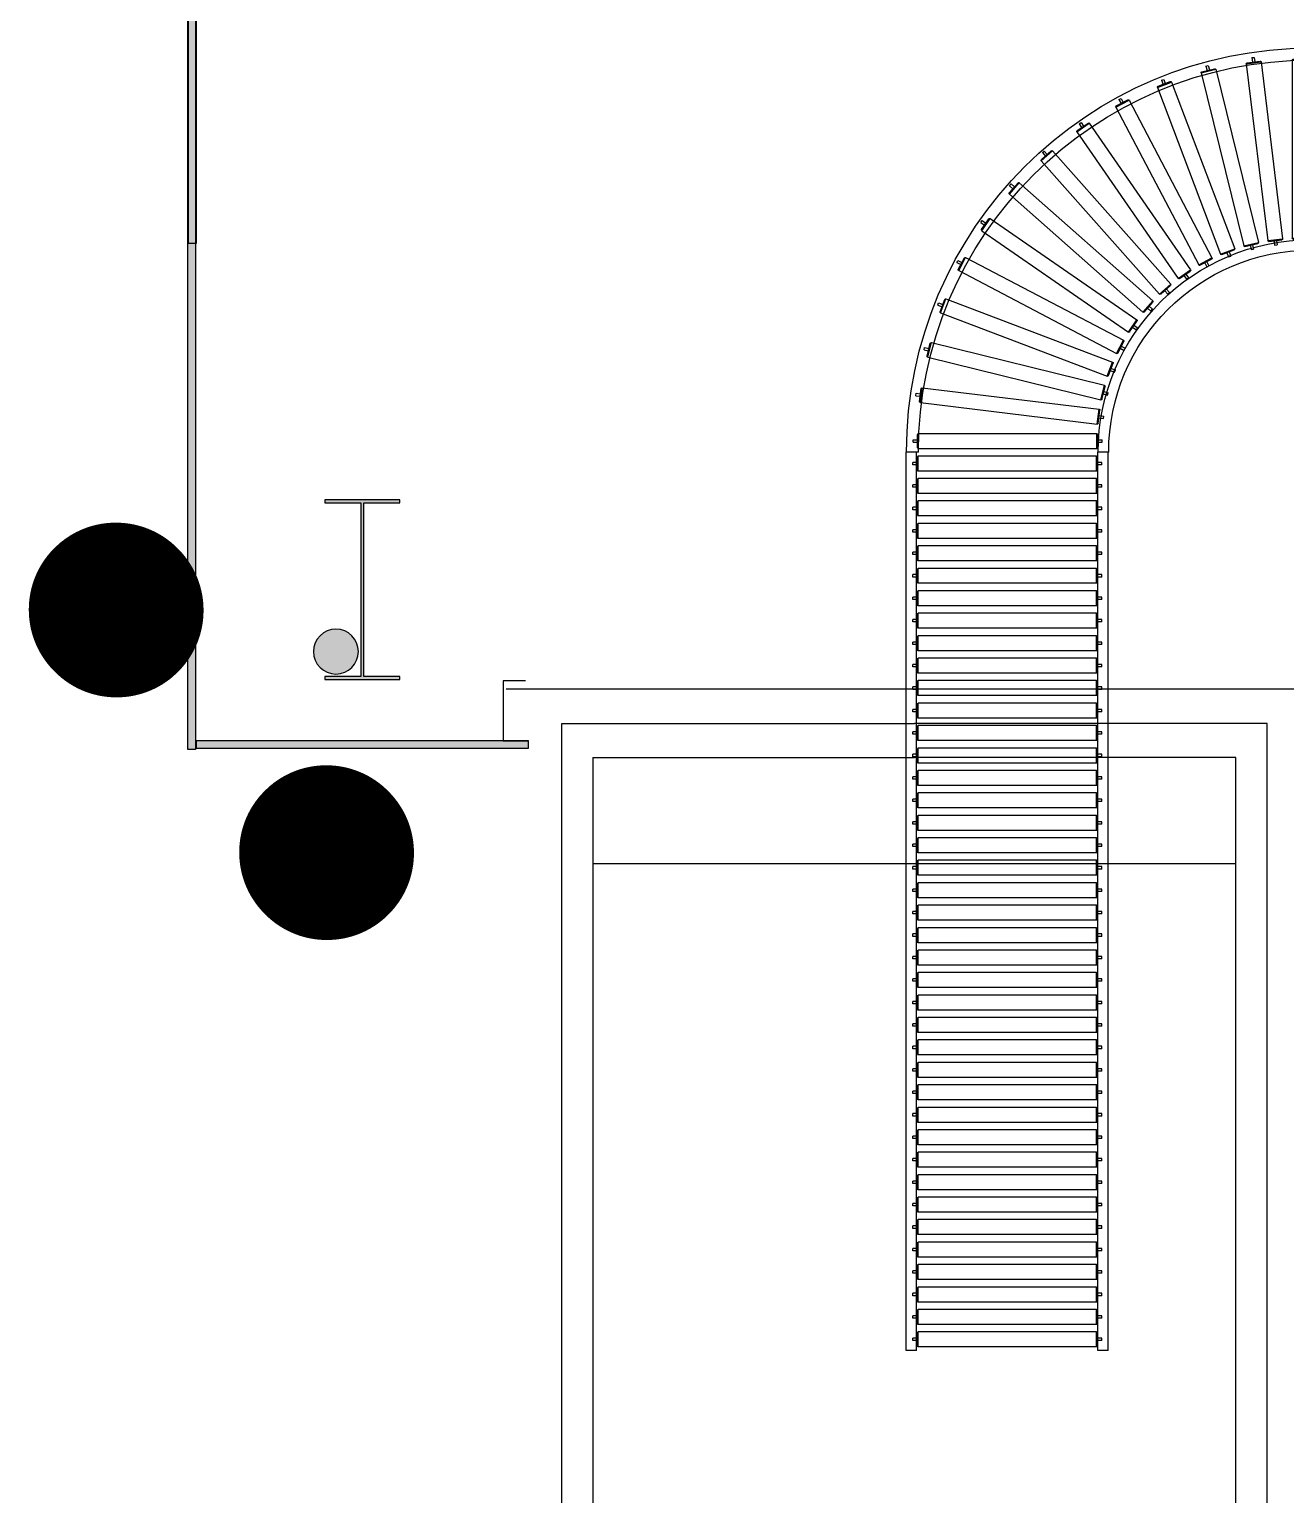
# Model space of a CAD drawing. Header units: inches. Extents: x -116118 to 73671, y 138219 to 302509.
# Drawn here: x -64805 to -59352, y 218959 to 225320 of the extents above; entities that cross this region are included whole.
import ezdxf

# ---------------------------------------------------------------- set-up
doc = ezdxf.new("R2010")
doc.units = ezdxf.units.IN
doc.header["$MEASUREMENT"] = 0
doc.layers.get('0').update_dxf_attribs({"color": 250})
for name, color, linetype in [('001 SEC IP Cameras Outside', 20, 'Continuous'), ('1-Structure', 7, 'Continuous'), ('1-Structure-Poteaux', 7, 'Continuous'), ('2-Porte-Quai', 7, 'Continuous')]:
    doc.layers.add(name, color=color, linetype=linetype)

# ---------------------------------------------------------------- blocks, each defined once
blk = doc.blocks.new('A$C051345EB')
at = {"layer": '1-Structure-Poteaux'}
blk.add_hatch(color=256, dxfattribs=at).paths.add_polyline_path([(0, 0), (0, 10), (120, 10), (120, 590), (0, 590), (0, 600), (250, 600), (250, 590), (130, 590), (130, 10), (250, 10), (250, 0)])
blk.add_lwpolyline([(0, 0), (0, 10), (120, 10), (120, 590), (0, 590), (0, 600), (250, 600), (250, 590), (130, 590), (130, 10), (250, 10), (250, 0), (0, 0)], dxfattribs=at)
blk = doc.blocks.new('A$C5E2A7F44')
at = {"layer": '1-Structure'}
blk.add_hatch(color=256, dxfattribs=at).paths.add_polyline_path([(0, 25), (1110, 25), (1110, 0), (0, 0)])
blk.add_lwpolyline([(0, 25), (1110, 25), (1110, 0), (0, 0)], close=True, dxfattribs=at)
blk = doc.blocks.new('A$C32844CA2')
at = {"layer": '1-Structure'}
blk.add_line((85, 174), (2685, 174), dxfattribs=at)
at = {"layer": '2-Porte-Quai'}
blk.add_line((10, 174), (2760, 174), dxfattribs=at)
for points in [[(75, 200), (0, 200), (0, 0), (85, 0.1)], [(2695, 200), (2770, 200), (2770, 0), (2685, 0)]]:
    blk.add_lwpolyline(points, dxfattribs=at)
blk = doc.blocks.new('A$C292A2223')
at = {"layer": '1-Structure'}
blk.add_hatch(color=256, dxfattribs=at).paths.add_polyline_path([(0, 24460.1), (25, 24460.1), (25, 0), (0, 0)])
blk.add_lwpolyline([(0, 24460.1), (25, 24460.1), (25, 0), (0, 0)], close=True, dxfattribs=at)
blk = doc.blocks.new('A$C4ECB2308')
at = {"layer": '1-Structure-Poteaux'}
h = blk.add_hatch(color=5, dxfattribs=at)
edge = h.paths.add_edge_path()
edge.add_arc((75, 75), 75, 0, 360)
at = {"layer": '1-Structure-Poteaux', "color": 5}
blk.add_circle((75, 75), 75, dxfattribs=at)
blk = doc.blocks.new('CONTAINER-LKW')
for p, q in [((8, 1.1777), (0, 1.1777)), ((0, 1.1777), (0, 0)), ((7.8866, 1.0735), (0.1134, 1.0735)), ((0.1134, 1.0735), (0.1134, 0)), ((0.468, 1.0735), (0.468, -1.0735)), ((0, -1.1777), (0, 0)), ((0.1134, -1.0735), (0.1134, 0)), ((0.1134, -1.0735), (7.8866, -1.0735)), ((8, -1.1777), (0, -1.1777))]:
    blk.add_line(p, q)
blk = doc.blocks.new('Feeder')
at = {"xscale": -1000, "yscale": 1000, "zscale": 1000, "rotation": 90}
blk.add_blockref('CONTAINER-LKW', (1177.7, 0), dxfattribs=at)
blk = doc.blocks.new('COURBE600')
at = {"color": 254}
for p, q in [((3136.4, 328.1), (3136.4, 293.1)), ((3136.4, 288.1), (3136.4, 328.1)), ((3177.9, 306.1), (3169.9, 306.1)), ((3169.9, 306.1), (3169.9, 291.1)), ((3177.9, 306.1), (3177.9, 291.1)), ((3325.4, 297.1), (3323.6, 282.2)), ((3333.4, 296.2), (3325.4, 297.1)), ((3333.4, 296.2), (3331.6, 281.3)), ((3148.9, 288.1), (3148.9, -306.9)), ((3198.9, 288.1), (3148.9, 288.1)), ((3195.9, 291.1), (3151.9, 291.1)), ((3198.9, 288.1), (3198.9, -306.9)), ((3302.4, 281.8), (3230.7, -308.9)), ((3352.1, 275.8), (3280.3, -314.9)), ((3352.1, 275.8), (3302.4, 281.8)), ((3349.4, 279.1), (3305.8, 284.4)), ((3454.1, 257.1), (3311.7, -320.7)), ((3502.7, 245.1), (3360.3, -332.6)), ((3502.7, 245.1), (3454.1, 257.1)), ((3500.5, 248.7), (3457.7, 259.3)), ((3478.8, 269.5), (3475.2, 254.9)), ((3486.6, 267.6), (3478.8, 269.5)), ((3486.6, 267.6), (3483, 253)), ((3601.7, 214.2), (3390.7, -342.1)), ((3648.5, 196.5), (3437.5, -359.8)), ((3648.5, 196.5), (3601.7, 214.2)), ((3646.7, 200.4), (3605.6, 216)), ((3627.7, 223.6), (3622.4, 209.6)), ((3635.2, 220.8), (3627.7, 223.6)), ((3635.2, 220.8), (3629.9, 206.7)), ((3743.1, 153.9), (3466.6, -372.9)), ((3787.4, 130.7), (3743.1, 153.9)), ((3786.1, 134.7), (3747.1, 155.2)), ((3770, 160.1), (3763.1, 146.8)), ((3777.1, 156.4), (3770, 160.1)), ((3777.1, 156.4), (3770.2, 143.1)), ((3787.4, 130.7), (3510.8, -396.2)), ((3876.1, 77), (3538.1, -412.7)), ((3917.3, 48.6), (3876.1, 77)), ((3916.5, 52.8), (3880.3, 77.8)), ((3903.7, 79.9), (3895.1, 67.5)), ((3910.2, 75.3), (3901.7, 63)), ((3910.2, 75.3), (3903.7, 79.9)), ((3917.3, 48.6), (3579.3, -441.1)), ((3999, -15.4), (3604.4, -460.8)), ((4036.4, -48.5), (3641.8, -493.9)), ((4036.4, -48.5), (3999, -15.4)), ((4036.1, -44.3), (4003.2, -15.1)), ((4026.6, -15.8), (4016.7, -27.1)), ((4032.6, -21.1), (4022.7, -32.4)), ((4032.6, -21.1), (4026.6, -15.8)), ((4109.8, -121.9), (3664.4, -516.5)), ((4142.9, -159.3), (4109.8, -121.9)), ((4143.2, -155.1), (4114, -122.2)), ((4137.2, -125.7), (4125.9, -135.6)), ((4142.5, -131.7), (4131.2, -141.6)), ((4142.5, -131.7), (4137.2, -125.7)), ((4142.9, -159.3), (3697.5, -553.9)), ((4206.9, -241), (3717.2, -579)), ((4235.3, -282.2), (4206.9, -241)), ((4236.1, -278), (4211.1, -241.8)), ((4235.3, -282.2), (3745.6, -620.2)), ((4233.6, -248.1), (4221.3, -256.6)), ((4238.2, -254.7), (4225.8, -263.2)), ((4238.2, -254.7), (4233.6, -248.1)), ((3136.4, -346.9), (3136.4, -311.9)), ((3136.4, -311.9), (3136.4, -346.9)), ((3198.9, -306.9), (3148.9, -306.9)), ((3195.9, -309.9), (3151.9, -309.9)), ((3169.9, -309.9), (3169.9, -324.9)), ((3177.9, -324.9), (3169.9, -324.9)), ((3177.9, -309.9), (3177.9, -324.9)), ((3280.3, -314.9), (3230.7, -308.9)), ((3277, -317.5), (3233.3, -312.2)), ((3251.2, -314.4), (3249.4, -329.3)), ((3257.3, -330.2), (3249.4, -329.3)), ((3259.1, -315.3), (3257.3, -330.2)), ((3360.3, -332.6), (3311.7, -320.7)), ((3356.6, -334.8), (3313.9, -324.3)), ((3331.4, -328.6), (3327.8, -343.2)), ((3339.2, -330.5), (3335.6, -345.1)), ((3437.5, -359.8), (3390.7, -342.1)), ((3335.6, -345.1), (3327.8, -343.2)), ((3433.6, -361.6), (3392.5, -346)), ((3409.3, -352.4), (3404, -366.4)), ((3411.5, -369.2), (3404, -366.4)), ((3416.8, -355.2), (3411.5, -369.2)), ((3510.8, -396.2), (3466.6, -372.9)), ((3506.8, -397.4), (3467.8, -377)), ((3483.8, -385.3), (3476.8, -398.6)), ((3490.9, -389.1), (3483.9, -402.3)), ((4289, -371), (3762.1, -647.5)), ((4312.2, -415.2), (4289, -371)), ((4313.5, -411.2), (4293, -372.2)), ((4314.7, -381.2), (4301.4, -388.2)), ((4318.4, -388.3), (4305.1, -395.2)), ((4318.4, -388.3), (4314.7, -381.2)), ((3483.9, -402.3), (3476.8, -398.6)), ((3579.3, -441.1), (3538.1, -412.7)), ((3575.1, -441.8), (3538.9, -416.8)), ((3553.7, -427.1), (3545.2, -439.4)), ((3551.8, -444), (3545.2, -439.4)), ((3560.3, -431.6), (3551.8, -444)), ((4312.2, -415.2), (3785.4, -691.7)), ((3641.8, -493.9), (3604.4, -460.8)), ((3637.6, -494.2), (3604.7, -465)), ((3618.1, -476.9), (3608.2, -488.2)), ((3614.2, -493.5), (3608.2, -488.2)), ((3624.1, -482.2), (3614.2, -493.5)), ((3693.3, -553.6), (3664.1, -520.7)), ((3697.5, -553.9), (3664.4, -516.5)), ((3676.1, -534.2), (3664.8, -544.1)), ((4354.8, -509.8), (3798.5, -720.8)), ((4372.5, -556.6), (4354.8, -509.8)), ((4374.3, -552.7), (4358.7, -511.6)), ((4379.1, -523.1), (4365.1, -528.4)), ((4381.9, -530.6), (4367.9, -535.9)), ((4381.9, -530.6), (4379.1, -523.1)), ((3670.2, -550.1), (3664.8, -544.1)), ((3681.4, -540.2), (3670.2, -550.1)), ((3741.5, -619.4), (3716.5, -583.2)), ((3745.6, -620.2), (3717.2, -579)), ((4372.5, -556.6), (3816.2, -767.6)), ((3726.7, -598), (3714.3, -606.5)), ((3718.9, -613.1), (3714.3, -606.5)), ((3731.2, -604.6), (3718.9, -613.1)), ((3769.2, -667.5), (3756, -674.4)), ((3759.7, -681.5), (3756, -674.4)), ((3773, -674.5), (3759.7, -681.5)), ((3781.3, -690.5), (3760.9, -651.5)), ((3785.4, -691.7), (3762.1, -647.5)), ((4403.4, -655.6), (3825.7, -798)), ((4415.4, -704.2), (4403.4, -655.6)), ((4417.6, -700.6), (4407, -657.8)), ((4425.9, -671.7), (4411.3, -675.3)), ((4427.8, -679.5), (4413.2, -683.1)), ((4427.8, -679.5), (4425.9, -671.7)), ((3812.3, -765.8), (3796.7, -724.7)), ((3816.2, -767.6), (3798.5, -720.8)), ((4415.4, -704.2), (3837.7, -846.6)), ((3803.1, -741.5), (3789.1, -746.8)), ((3791.9, -754.3), (3789.1, -746.8)), ((3805.9, -749), (3791.9, -754.3)), ((3827.8, -819.1), (3813.2, -822.7)), ((3815.1, -830.5), (3813.2, -822.7)), ((3829.7, -826.9), (3815.1, -830.5)), ((3834, -844.4), (3823.5, -801.7)), ((3837.7, -846.6), (3825.7, -798)), ((4434.1, -806.2), (3843.4, -878)), ((4440.1, -855.9), (4434.1, -806.2)), ((4442.7, -852.5), (4437.4, -808.9)), ((4454.5, -824.9), (4439.6, -826.7)), ((4455.4, -832.9), (4454.5, -824.9)), ((3849.4, -927.6), (3843.4, -878)), ((4440.1, -855.9), (3849.4, -927.6)), ((4455.4, -832.9), (4440.5, -834.7)), ((3843, -899.2), (3828.1, -901)), ((3829, -908.9), (3828.1, -901)), ((3843.9, -907.1), (3829, -908.9)), ((3846.1, -925), (3840.8, -881.3)), ((3848.4, -1006.4), (3848.4, -962.4)), ((3851.4, -1009.4), (3851.4, -959.4)), ((4446.4, -959.4), (3851.4, -959.4)), ((4446.4, -1009.4), (4446.4, -959.4)), ((4449.4, -1006.4), (4449.4, -962.4)), ((3811.4, -1021.9), (3846.4, -1021.9)), ((3848.4, -980.4), (3833.4, -980.4)), ((3833.4, -988.4), (3833.4, -980.4)), ((3848.4, -988.4), (3833.4, -988.4)), ((4446.4, -1009.4), (3851.4, -1009.4)), ((4446.4, -1021.9), (4486.4, -1021.9)), ((4464.4, -980.4), (4449.4, -980.4)), ((4464.4, -988.4), (4449.4, -988.4)), ((4464.4, -988.4), (4464.4, -980.4))]:
    blk.add_line(p, q, dxfattribs=at)
for centre, radius, start, end in [((3136.4, -1021.9), 1350, 0, 90), ((3136.4, -1021.9), 1310.1, 0, 90), ((3151.9, 288.1), 3, 90, 180), ((3195.9, 288.1), 3, 0, 90), ((3305.4, 281.4), 3, 83.0769, 173.0769), ((3349.1, 276.1), 3, 353.0769, 83.0769), ((3457, 256.3), 3, 76.1538, 166.1538), ((3499.7, 245.8), 3, 346.1538, 76.1538), ((3604.5, 213.2), 3, 69.2308, 159.2308), ((3645.7, 197.6), 3, 339.2308, 69.2308), ((3745.7, 152.5), 3, 62.3077, 152.3077), ((3784.7, 132.1), 3, 332.3077, 62.3077), ((3878.6, 75.3), 3, 55.3846, 145.3846), ((3914.8, 50.3), 3, 325.3846, 55.3846), ((4001.2, -17.4), 3, 48.4615, 138.4615), ((4034.1, -46.6), 3, 318.4615, 48.4615), ((4111.7, -124.2), 3, 41.5385, 131.5385), ((4140.9, -157.1), 3, 311.5385, 41.5385), ((4208.6, -243.5), 3, 34.6154, 124.6154), ((4233.6, -279.7), 3, 304.6154, 34.6154), ((3136.4, -1021.9), 710, 0, 90), ((3151.9, -306.9), 3, 180, 270), ((3195.9, -306.9), 3, 270, 0), ((3233.7, -309.2), 3, 173.0769, 263.0769), ((3277.4, -314.5), 3, 263.0769, 353.0769), ((3314.6, -321.4), 3, 166.1538, 256.1538), ((3357.4, -331.9), 3, 256.1538, 346.1538), ((3393.5, -343.2), 3, 159.2308, 249.2308), ((3136.4, -1021.9), 675, 0, 90), ((3434.7, -358.8), 3, 249.2308, 339.2308), ((3469.2, -374.3), 3, 152.3077, 242.3077), ((4290.4, -373.6), 3, 27.6923, 117.6923), ((3508.2, -394.8), 3, 242.3077, 332.3077), ((3540.6, -414.4), 3, 145.3846, 235.3846), ((4310.8, -412.6), 3, 297.6923, 27.6923), ((3576.8, -439.4), 3, 235.3846, 325.3846), ((3606.7, -462.7), 3, 138.4615, 228.4615), ((3639.6, -491.9), 3, 228.4615, 318.4615), ((3666.4, -518.7), 3, 131.5385, 221.5385), ((4355.9, -512.6), 3, 20.7692, 110.7692), ((3695.6, -551.7), 3, 221.5385, 311.5385), ((3718.9, -581.5), 3, 124.6154, 214.6154), ((4371.5, -553.8), 3, 290.7692, 20.7692), ((3743.9, -617.7), 3, 214.6154, 304.6154), ((3763.5, -650.1), 3, 117.6923, 207.6923), ((4404.1, -658.6), 3, 13.8462, 103.8462), ((3784, -689.1), 3, 207.6923, 297.6923), ((3799.5, -723.6), 3, 110.7692, 200.7692), ((4414.6, -701.3), 3, 283.8462, 13.8462), ((3815.1, -764.8), 3, 200.7692, 290.7692), ((3826.4, -801), 3, 103.8462, 193.8462), ((4434.4, -809.2), 3, 6.9231, 96.9231), ((3836.9, -843.7), 3, 193.8462, 283.8462), ((3843.8, -880.9), 3, 96.9231, 186.9231), ((4439.7, -852.9), 3, 276.9231, 6.9231), ((3849.1, -924.6), 3, 186.9231, 276.9231), ((3851.4, -962.4), 3, 90, 180), ((4446.4, -962.4), 3, 0, 90), ((3851.4, -1006.4), 3, 180, 270), ((4446.4, -1006.4), 3, 270, 0)]:
    blk.add_arc(centre, radius, start, end, dxfattribs=at)
blk = doc.blocks.new('ROLLER600')
at = {"color": 254}
for p, q in [((8, 231.8), (3008, 231.8)), ((8, 231.8), (8, 196.8)), ((8, 196.8), (3008, 196.8)), ((41.5, 209.8), (49.5, 209.8)), ((41.5, 209.8), (41.5, 194.8)), ((49.5, 209.8), (49.5, 194.8)), ((116.5, 209.8), (116.5, 194.8)), ((116.5, 209.8), (124.5, 209.8)), ((124.5, 209.8), (124.5, 194.8)), ((191.5, 209.8), (191.5, 194.8)), ((191.5, 209.8), (199.5, 209.8)), ((199.5, 209.8), (199.5, 194.8)), ((266.5, 209.8), (266.5, 194.8)), ((266.5, 209.8), (274.5, 209.8)), ((274.5, 209.8), (274.5, 194.8)), ((341.5, 209.8), (341.5, 194.8)), ((341.5, 209.8), (349.5, 209.8)), ((349.5, 209.8), (349.5, 194.8)), ((416.5, 209.8), (416.5, 194.8)), ((416.5, 209.8), (424.5, 209.8)), ((424.5, 209.8), (424.5, 194.8)), ((491.5, 209.8), (491.5, 194.8)), ((491.5, 209.8), (499.5, 209.8)), ((499.5, 209.8), (499.5, 194.8)), ((566.5, 209.8), (566.5, 194.8)), ((566.5, 209.8), (574.5, 209.8)), ((574.5, 209.8), (574.5, 194.8)), ((641.5, 209.8), (641.5, 194.8)), ((641.5, 209.8), (649.5, 209.8)), ((649.5, 209.8), (649.5, 194.8)), ((716.5, 209.8), (716.5, 194.8)), ((716.5, 209.8), (724.5, 209.8)), ((724.5, 209.8), (724.5, 194.8)), ((791.5, 209.8), (791.5, 194.8)), ((791.5, 209.8), (799.5, 209.8)), ((799.5, 209.8), (799.5, 194.8)), ((866.5, 209.8), (866.5, 194.8)), ((866.5, 209.8), (874.5, 209.8)), ((874.5, 209.8), (874.5, 194.8)), ((941.5, 209.8), (941.5, 194.8)), ((941.5, 209.8), (949.5, 209.8)), ((949.5, 209.8), (949.5, 194.8)), ((1016.5, 209.8), (1016.5, 194.8)), ((1016.5, 209.8), (1024.5, 209.8)), ((1024.5, 209.8), (1024.5, 194.8)), ((1091.5, 209.8), (1091.5, 194.8)), ((1091.5, 209.8), (1099.5, 209.8)), ((1099.5, 209.8), (1099.5, 194.8)), ((1166.5, 209.8), (1166.5, 194.8)), ((1166.5, 209.8), (1174.5, 209.8)), ((1174.5, 209.8), (1174.5, 194.8)), ((1241.5, 209.8), (1241.5, 194.8)), ((1241.5, 209.8), (1249.5, 209.8)), ((1249.5, 209.8), (1249.5, 194.8)), ((1316.5, 209.8), (1316.5, 194.8)), ((1316.5, 209.8), (1324.5, 209.8)), ((1324.5, 209.8), (1324.5, 194.8)), ((1391.5, 209.8), (1391.5, 194.8)), ((1391.5, 209.8), (1399.5, 209.8)), ((1399.5, 209.8), (1399.5, 194.8)), ((1466.5, 209.8), (1466.5, 194.8)), ((1466.5, 209.8), (1474.5, 209.8)), ((1474.5, 209.8), (1474.5, 194.8)), ((1541.5, 209.8), (1541.5, 194.8)), ((1541.5, 209.8), (1549.5, 209.8)), ((1549.5, 209.8), (1549.5, 194.8)), ((1616.5, 209.8), (1616.5, 194.8)), ((1616.5, 209.8), (1624.5, 209.8)), ((1624.5, 209.8), (1624.5, 194.8)), ((1691.5, 209.8), (1691.5, 194.8)), ((1691.5, 209.8), (1699.5, 209.8)), ((1699.5, 209.8), (1699.5, 194.8)), ((1766.5, 209.8), (1766.5, 194.8)), ((1766.5, 209.8), (1774.5, 209.8)), ((1774.5, 209.8), (1774.5, 194.8)), ((1841.5, 209.8), (1841.5, 194.8)), ((1841.5, 209.8), (1849.5, 209.8)), ((1849.5, 209.8), (1849.5, 194.8)), ((1916.5, 209.8), (1916.5, 194.8)), ((1916.5, 209.8), (1924.5, 209.8)), ((1924.5, 209.8), (1924.5, 194.8)), ((1991.5, 209.8), (1991.5, 194.8)), ((1991.5, 209.8), (1999.5, 209.8)), ((1999.5, 209.8), (1999.5, 194.8)), ((2066.5, 209.8), (2066.5, 194.8)), ((2066.5, 209.8), (2074.5, 209.8)), ((2074.5, 209.8), (2074.5, 194.8)), ((2141.5, 209.8), (2141.5, 194.8)), ((2141.5, 209.8), (2149.5, 209.8)), ((2149.5, 209.8), (2149.5, 194.8)), ((2216.5, 209.8), (2216.5, 194.8)), ((2216.5, 209.8), (2224.5, 209.8)), ((2224.5, 209.8), (2224.5, 194.8)), ((2291.5, 209.8), (2291.5, 194.8)), ((2291.5, 209.8), (2299.5, 209.8)), ((2299.5, 209.8), (2299.5, 194.8)), ((2366.5, 209.8), (2366.5, 194.8)), ((2366.5, 209.8), (2374.5, 209.8)), ((2374.5, 209.8), (2374.5, 194.8)), ((2441.5, 209.8), (2441.5, 194.8)), ((2441.5, 209.8), (2449.5, 209.8)), ((2449.5, 209.8), (2449.5, 194.8)), ((2516.5, 209.8), (2516.5, 194.8)), ((2516.5, 209.8), (2524.5, 209.8)), ((2524.5, 209.8), (2524.5, 194.8)), ((2591.5, 209.8), (2591.5, 194.8)), ((2591.5, 209.8), (2599.5, 209.8)), ((2599.5, 209.8), (2599.5, 194.8)), ((2666.5, 209.8), (2666.5, 194.8)), ((2666.5, 209.8), (2674.5, 209.8)), ((2674.5, 209.8), (2674.5, 194.8)), ((2741.5, 209.8), (2741.5, 194.8)), ((2741.5, 209.8), (2749.5, 209.8)), ((2749.5, 209.8), (2749.5, 194.8)), ((2816.5, 209.8), (2816.5, 194.8)), ((2816.5, 209.8), (2824.5, 209.8)), ((2824.5, 209.8), (2824.5, 194.8)), ((2891.5, 209.8), (2891.5, 194.8)), ((2891.5, 209.8), (2899.5, 209.8)), ((2899.5, 209.8), (2899.5, 194.8)), ((2966.5, 209.8), (2966.5, 194.8)), ((2966.5, 209.8), (2974.5, 209.8)), ((2974.5, 209.8), (2974.5, 194.8)), ((3008, 231.8), (3008, 196.8)), ((20.5, 191.8), (20.5, -403.2)), ((20.5, 191.8), (70.5, 191.8)), ((23.5, 194.8), (67.5, 194.8)), ((70.5, 191.8), (70.5, -403.2)), ((95.5, 191.8), (145.5, 191.8)), ((95.5, 191.8), (95.5, -403.2)), ((98.5, 194.8), (142.5, 194.8)), ((145.5, 191.8), (145.5, -403.2)), ((170.5, 191.8), (220.5, 191.8)), ((170.5, 191.8), (170.5, -403.2)), ((173.5, 194.8), (217.5, 194.8)), ((220.5, 191.8), (220.5, -403.2)), ((245.5, 191.8), (295.5, 191.8)), ((245.5, 191.8), (245.5, -403.2)), ((248.5, 194.8), (292.5, 194.8)), ((295.5, 191.8), (295.5, -403.2)), ((320.5, 191.8), (370.5, 191.8)), ((320.5, 191.8), (320.5, -403.2)), ((323.5, 194.8), (367.5, 194.8)), ((370.5, 191.8), (370.5, -403.2)), ((395.5, 191.8), (445.5, 191.8)), ((395.5, 191.8), (395.5, -403.2)), ((398.5, 194.8), (442.5, 194.8)), ((445.5, 191.8), (445.5, -403.2)), ((470.5, 191.8), (520.5, 191.8)), ((470.5, 191.8), (470.5, -403.2)), ((473.5, 194.8), (517.5, 194.8)), ((520.5, 191.8), (520.5, -403.2)), ((545.5, 191.8), (595.5, 191.8)), ((545.5, 191.8), (545.5, -403.2)), ((548.5, 194.8), (592.5, 194.8)), ((595.5, 191.8), (595.5, -403.2)), ((620.5, 191.8), (670.5, 191.8)), ((620.5, 191.8), (620.5, -403.2)), ((623.5, 194.8), (667.5, 194.8)), ((670.5, 191.8), (670.5, -403.2)), ((695.5, 191.8), (745.5, 191.8)), ((695.5, 191.8), (695.5, -403.2)), ((698.5, 194.8), (742.5, 194.8)), ((745.5, 191.8), (745.5, -403.2)), ((770.5, 191.8), (820.5, 191.8)), ((770.5, 191.8), (770.5, -403.2)), ((773.5, 194.8), (817.5, 194.8)), ((820.5, 191.8), (820.5, -403.2)), ((845.5, 191.8), (895.5, 191.8)), ((845.5, 191.8), (845.5, -403.2)), ((848.5, 194.8), (892.5, 194.8)), ((895.5, 191.8), (895.5, -403.2)), ((920.5, 191.8), (970.5, 191.8)), ((920.5, 191.8), (920.5, -403.2)), ((923.5, 194.8), (967.5, 194.8)), ((970.5, 191.8), (970.5, -403.2)), ((995.5, 191.8), (1045.5, 191.8)), ((995.5, 191.8), (995.5, -403.2)), ((998.5, 194.8), (1042.5, 194.8)), ((1045.5, 191.8), (1045.5, -403.2)), ((1070.5, 191.8), (1120.5, 191.8)), ((1070.5, 191.8), (1070.5, -403.2)), ((1073.5, 194.8), (1117.5, 194.8)), ((1120.5, 191.8), (1120.5, -403.2)), ((1145.5, 191.8), (1195.5, 191.8)), ((1145.5, 191.8), (1145.5, -403.2)), ((1148.5, 194.8), (1192.5, 194.8)), ((1195.5, 191.8), (1195.5, -403.2)), ((1220.5, 191.8), (1270.5, 191.8)), ((1220.5, 191.8), (1220.5, -403.2)), ((1223.5, 194.8), (1267.5, 194.8)), ((1270.5, 191.8), (1270.5, -403.2)), ((1295.5, 191.8), (1345.5, 191.8)), ((1295.5, 191.8), (1295.5, -403.2)), ((1298.5, 194.8), (1342.5, 194.8)), ((1345.5, 191.8), (1345.5, -403.2)), ((1370.5, 191.8), (1420.5, 191.8)), ((1370.5, 191.8), (1370.5, -403.2)), ((1373.5, 194.8), (1417.5, 194.8)), ((1420.5, 191.8), (1420.5, -403.2)), ((1445.5, 191.8), (1495.5, 191.8)), ((1445.5, 191.8), (1445.5, -403.2)), ((1448.5, 194.8), (1492.5, 194.8)), ((1495.5, 191.8), (1495.5, -403.2)), ((1520.5, 191.8), (1570.5, 191.8)), ((1520.5, 191.8), (1520.5, -403.2)), ((1523.5, 194.8), (1567.5, 194.8)), ((1570.5, 191.8), (1570.5, -403.2)), ((1595.5, 191.8), (1645.5, 191.8)), ((1595.5, 191.8), (1595.5, -403.2)), ((1598.5, 194.8), (1642.5, 194.8)), ((1645.5, 191.8), (1645.5, -403.2)), ((1670.5, 191.8), (1720.5, 191.8)), ((1670.5, 191.8), (1670.5, -403.2)), ((1673.5, 194.8), (1717.5, 194.8)), ((1720.5, 191.8), (1720.5, -403.2)), ((1745.5, 191.8), (1795.5, 191.8)), ((1745.5, 191.8), (1745.5, -403.2)), ((1748.5, 194.8), (1792.5, 194.8)), ((1795.5, 191.8), (1795.5, -403.2)), ((1820.5, 191.8), (1870.5, 191.8)), ((1820.5, 191.8), (1820.5, -403.2)), ((1823.5, 194.8), (1867.5, 194.8)), ((1870.5, 191.8), (1870.5, -403.2)), ((1895.5, 191.8), (1945.5, 191.8)), ((1895.5, 191.8), (1895.5, -403.2)), ((1898.5, 194.8), (1942.5, 194.8)), ((1945.5, 191.8), (1945.5, -403.2)), ((1970.5, 191.8), (2020.5, 191.8)), ((1970.5, 191.8), (1970.5, -403.2)), ((1973.5, 194.8), (2017.5, 194.8)), ((2020.5, 191.8), (2020.5, -403.2)), ((2045.5, 191.8), (2095.5, 191.8)), ((2045.5, 191.8), (2045.5, -403.2)), ((2048.5, 194.8), (2092.5, 194.8)), ((2095.5, 191.8), (2095.5, -403.2)), ((2120.5, 191.8), (2170.5, 191.8)), ((2120.5, 191.8), (2120.5, -403.2)), ((2123.5, 194.8), (2167.5, 194.8)), ((2170.5, 191.8), (2170.5, -403.2)), ((2195.5, 191.8), (2245.5, 191.8)), ((2195.5, 191.8), (2195.5, -403.2)), ((2198.5, 194.8), (2242.5, 194.8)), ((2245.5, 191.8), (2245.5, -403.2)), ((2270.5, 191.8), (2320.5, 191.8)), ((2270.5, 191.8), (2270.5, -403.2)), ((2273.5, 194.8), (2317.5, 194.8)), ((2320.5, 191.8), (2320.5, -403.2)), ((2345.5, 191.8), (2395.5, 191.8)), ((2345.5, 191.8), (2345.5, -403.2)), ((2348.5, 194.8), (2392.5, 194.8)), ((2395.5, 191.8), (2395.5, -403.2)), ((2420.5, 191.8), (2470.5, 191.8)), ((2420.5, 191.8), (2420.5, -403.2)), ((2423.5, 194.8), (2467.5, 194.8)), ((2470.5, 191.8), (2470.5, -403.2)), ((2495.5, 191.8), (2545.5, 191.8)), ((2495.5, 191.8), (2495.5, -403.2)), ((2498.5, 194.8), (2542.5, 194.8)), ((2545.5, 191.8), (2545.5, -403.2)), ((2570.5, 191.8), (2620.5, 191.8)), ((2570.5, 191.8), (2570.5, -403.2)), ((2573.5, 194.8), (2617.5, 194.8)), ((2620.5, 191.8), (2620.5, -403.2)), ((2645.5, 191.8), (2695.5, 191.8)), ((2645.5, 191.8), (2645.5, -403.2)), ((2648.5, 194.8), (2692.5, 194.8)), ((2695.5, 191.8), (2695.5, -403.2)), ((2720.5, 191.8), (2770.5, 191.8)), ((2720.5, 191.8), (2720.5, -403.2)), ((2723.5, 194.8), (2767.5, 194.8)), ((2770.5, 191.8), (2770.5, -403.2)), ((2795.5, 191.8), (2845.5, 191.8)), ((2795.5, 191.8), (2795.5, -403.2)), ((2798.5, 194.8), (2842.5, 194.8)), ((2845.5, 191.8), (2845.5, -403.2)), ((2870.5, 191.8), (2920.5, 191.8)), ((2870.5, 191.8), (2870.5, -403.2)), ((2873.5, 194.8), (2917.5, 194.8)), ((2920.5, 191.8), (2920.5, -403.2)), ((2945.5, 191.8), (2995.5, 191.8)), ((2945.5, 191.8), (2945.5, -403.2)), ((2948.5, 194.8), (2992.5, 194.8)), ((2995.5, 191.8), (2995.5, -403.2)), ((8, -408.2), (3008, -408.2)), ((8, -408.2), (8, -443.2)), ((20.5, -403.2), (70.5, -403.2)), ((23.5, -406.2), (67.5, -406.2)), ((41.5, -406.2), (41.5, -421.2)), ((41.5, -421.2), (49.5, -421.2)), ((49.5, -406.2), (49.5, -421.2)), ((95.5, -403.2), (145.5, -403.2)), ((98.5, -406.2), (142.5, -406.2)), ((116.5, -406.2), (116.5, -421.2)), ((116.5, -421.2), (124.5, -421.2)), ((124.5, -406.2), (124.5, -421.2)), ((170.5, -403.2), (220.5, -403.2)), ((173.5, -406.2), (217.5, -406.2)), ((191.5, -406.2), (191.5, -421.2)), ((191.5, -421.2), (199.5, -421.2)), ((199.5, -406.2), (199.5, -421.2)), ((245.5, -403.2), (295.5, -403.2)), ((248.5, -406.2), (292.5, -406.2)), ((266.5, -406.2), (266.5, -421.2)), ((266.5, -421.2), (274.5, -421.2)), ((274.5, -406.2), (274.5, -421.2)), ((320.5, -403.2), (370.5, -403.2)), ((323.5, -406.2), (367.5, -406.2)), ((341.5, -406.2), (341.5, -421.2)), ((341.5, -421.2), (349.5, -421.2)), ((349.5, -406.2), (349.5, -421.2)), ((395.5, -403.2), (445.5, -403.2)), ((398.5, -406.2), (442.5, -406.2)), ((416.5, -406.2), (416.5, -421.2)), ((416.5, -421.2), (424.5, -421.2)), ((424.5, -406.2), (424.5, -421.2)), ((470.5, -403.2), (520.5, -403.2)), ((473.5, -406.2), (517.5, -406.2)), ((491.5, -406.2), (491.5, -421.2)), ((491.5, -421.2), (499.5, -421.2)), ((499.5, -406.2), (499.5, -421.2)), ((545.5, -403.2), (595.5, -403.2)), ((548.5, -406.2), (592.5, -406.2)), ((566.5, -406.2), (566.5, -421.2)), ((566.5, -421.2), (574.5, -421.2)), ((574.5, -406.2), (574.5, -421.2)), ((620.5, -403.2), (670.5, -403.2)), ((623.5, -406.2), (667.5, -406.2)), ((641.5, -406.2), (641.5, -421.2)), ((641.5, -421.2), (649.5, -421.2)), ((649.5, -406.2), (649.5, -421.2)), ((695.5, -403.2), (745.5, -403.2)), ((698.5, -406.2), (742.5, -406.2)), ((716.5, -406.2), (716.5, -421.2)), ((716.5, -421.2), (724.5, -421.2)), ((724.5, -406.2), (724.5, -421.2)), ((770.5, -403.2), (820.5, -403.2)), ((773.5, -406.2), (817.5, -406.2)), ((791.5, -406.2), (791.5, -421.2)), ((791.5, -421.2), (799.5, -421.2)), ((799.5, -406.2), (799.5, -421.2)), ((845.5, -403.2), (895.5, -403.2)), ((848.5, -406.2), (892.5, -406.2)), ((866.5, -406.2), (866.5, -421.2)), ((866.5, -421.2), (874.5, -421.2)), ((874.5, -406.2), (874.5, -421.2)), ((920.5, -403.2), (970.5, -403.2)), ((923.5, -406.2), (967.5, -406.2)), ((941.5, -406.2), (941.5, -421.2)), ((941.5, -421.2), (949.5, -421.2)), ((949.5, -406.2), (949.5, -421.2)), ((995.5, -403.2), (1045.5, -403.2)), ((998.5, -406.2), (1042.5, -406.2)), ((1016.5, -406.2), (1016.5, -421.2)), ((1016.5, -421.2), (1024.5, -421.2)), ((1024.5, -406.2), (1024.5, -421.2)), ((1070.5, -403.2), (1120.5, -403.2)), ((1073.5, -406.2), (1117.5, -406.2)), ((1091.5, -406.2), (1091.5, -421.2)), ((1091.5, -421.2), (1099.5, -421.2)), ((1099.5, -406.2), (1099.5, -421.2)), ((1145.5, -403.2), (1195.5, -403.2)), ((1148.5, -406.2), (1192.5, -406.2)), ((1166.5, -406.2), (1166.5, -421.2)), ((1166.5, -421.2), (1174.5, -421.2)), ((1174.5, -406.2), (1174.5, -421.2)), ((1220.5, -403.2), (1270.5, -403.2)), ((1223.5, -406.2), (1267.5, -406.2)), ((1241.5, -406.2), (1241.5, -421.2)), ((1241.5, -421.2), (1249.5, -421.2)), ((1249.5, -406.2), (1249.5, -421.2)), ((1295.5, -403.2), (1345.5, -403.2)), ((1298.5, -406.2), (1342.5, -406.2)), ((1316.5, -406.2), (1316.5, -421.2)), ((1316.5, -421.2), (1324.5, -421.2)), ((1324.5, -406.2), (1324.5, -421.2)), ((1370.5, -403.2), (1420.5, -403.2)), ((1373.5, -406.2), (1417.5, -406.2)), ((1391.5, -406.2), (1391.5, -421.2)), ((1391.5, -421.2), (1399.5, -421.2)), ((1399.5, -406.2), (1399.5, -421.2)), ((1445.5, -403.2), (1495.5, -403.2)), ((1448.5, -406.2), (1492.5, -406.2)), ((1466.5, -406.2), (1466.5, -421.2)), ((1466.5, -421.2), (1474.5, -421.2)), ((1474.5, -406.2), (1474.5, -421.2)), ((1520.5, -403.2), (1570.5, -403.2)), ((1523.5, -406.2), (1567.5, -406.2)), ((1541.5, -406.2), (1541.5, -421.2)), ((1541.5, -421.2), (1549.5, -421.2)), ((1549.5, -406.2), (1549.5, -421.2)), ((1595.5, -403.2), (1645.5, -403.2)), ((1598.5, -406.2), (1642.5, -406.2)), ((1616.5, -406.2), (1616.5, -421.2)), ((1616.5, -421.2), (1624.5, -421.2)), ((1624.5, -406.2), (1624.5, -421.2)), ((1670.5, -403.2), (1720.5, -403.2)), ((1673.5, -406.2), (1717.5, -406.2)), ((1691.5, -406.2), (1691.5, -421.2)), ((1691.5, -421.2), (1699.5, -421.2)), ((1699.5, -406.2), (1699.5, -421.2)), ((1745.5, -403.2), (1795.5, -403.2)), ((1748.5, -406.2), (1792.5, -406.2)), ((1766.5, -406.2), (1766.5, -421.2)), ((1766.5, -421.2), (1774.5, -421.2)), ((1774.5, -406.2), (1774.5, -421.2)), ((1820.5, -403.2), (1870.5, -403.2)), ((1823.5, -406.2), (1867.5, -406.2)), ((1841.5, -406.2), (1841.5, -421.2)), ((1841.5, -421.2), (1849.5, -421.2)), ((1849.5, -406.2), (1849.5, -421.2)), ((1895.5, -403.2), (1945.5, -403.2)), ((1898.5, -406.2), (1942.5, -406.2)), ((1916.5, -406.2), (1916.5, -421.2)), ((1916.5, -421.2), (1924.5, -421.2)), ((1924.5, -406.2), (1924.5, -421.2)), ((1970.5, -403.2), (2020.5, -403.2)), ((1973.5, -406.2), (2017.5, -406.2)), ((1991.5, -406.2), (1991.5, -421.2)), ((1991.5, -421.2), (1999.5, -421.2)), ((1999.5, -406.2), (1999.5, -421.2)), ((2045.5, -403.2), (2095.5, -403.2)), ((2048.5, -406.2), (2092.5, -406.2)), ((2066.5, -406.2), (2066.5, -421.2)), ((2066.5, -421.2), (2074.5, -421.2)), ((2074.5, -406.2), (2074.5, -421.2)), ((2120.5, -403.2), (2170.5, -403.2)), ((2123.5, -406.2), (2167.5, -406.2)), ((2141.5, -406.2), (2141.5, -421.2)), ((2141.5, -421.2), (2149.5, -421.2)), ((2149.5, -406.2), (2149.5, -421.2)), ((2195.5, -403.2), (2245.5, -403.2)), ((2198.5, -406.2), (2242.5, -406.2)), ((2216.5, -406.2), (2216.5, -421.2)), ((2216.5, -421.2), (2224.5, -421.2)), ((2224.5, -406.2), (2224.5, -421.2)), ((2270.5, -403.2), (2320.5, -403.2)), ((2273.5, -406.2), (2317.5, -406.2)), ((2291.5, -406.2), (2291.5, -421.2)), ((2291.5, -421.2), (2299.5, -421.2)), ((2299.5, -406.2), (2299.5, -421.2)), ((2345.5, -403.2), (2395.5, -403.2)), ((2348.5, -406.2), (2392.5, -406.2)), ((2366.5, -406.2), (2366.5, -421.2)), ((2366.5, -421.2), (2374.5, -421.2)), ((2374.5, -406.2), (2374.5, -421.2)), ((2420.5, -403.2), (2470.5, -403.2)), ((2423.5, -406.2), (2467.5, -406.2)), ((2441.5, -406.2), (2441.5, -421.2)), ((2441.5, -421.2), (2449.5, -421.2)), ((2449.5, -406.2), (2449.5, -421.2)), ((2495.5, -403.2), (2545.5, -403.2)), ((2498.5, -406.2), (2542.5, -406.2)), ((2516.5, -406.2), (2516.5, -421.2)), ((2516.5, -421.2), (2524.5, -421.2)), ((2524.5, -406.2), (2524.5, -421.2)), ((2570.5, -403.2), (2620.5, -403.2)), ((2573.5, -406.2), (2617.5, -406.2)), ((2591.5, -406.2), (2591.5, -421.2)), ((2591.5, -421.2), (2599.5, -421.2)), ((2599.5, -406.2), (2599.5, -421.2)), ((2645.5, -403.2), (2695.5, -403.2)), ((2648.5, -406.2), (2692.5, -406.2)), ((2666.5, -406.2), (2666.5, -421.2)), ((2666.5, -421.2), (2674.5, -421.2)), ((2674.5, -406.2), (2674.5, -421.2)), ((2720.5, -403.2), (2770.5, -403.2)), ((2723.5, -406.2), (2767.5, -406.2)), ((2741.5, -406.2), (2741.5, -421.2)), ((2741.5, -421.2), (2749.5, -421.2)), ((2749.5, -406.2), (2749.5, -421.2)), ((2795.5, -403.2), (2845.5, -403.2)), ((2798.5, -406.2), (2842.5, -406.2)), ((2816.5, -406.2), (2816.5, -421.2)), ((2816.5, -421.2), (2824.5, -421.2)), ((2824.5, -406.2), (2824.5, -421.2)), ((2870.5, -403.2), (2920.5, -403.2)), ((2873.5, -406.2), (2917.5, -406.2)), ((2891.5, -406.2), (2891.5, -421.2)), ((2891.5, -421.2), (2899.5, -421.2)), ((2899.5, -406.2), (2899.5, -421.2)), ((2945.5, -403.2), (2995.5, -403.2)), ((2948.5, -406.2), (2992.5, -406.2)), ((2966.5, -406.2), (2966.5, -421.2)), ((2966.5, -421.2), (2974.5, -421.2)), ((2974.5, -406.2), (2974.5, -421.2)), ((3008, -408.2), (3008, -443.2)), ((8, -443.2), (3008, -443.2))]:
    blk.add_line(p, q, dxfattribs=at)
for centre, start, end in [((23.5, 191.8), 90, 180), ((67.5, 191.8), 0, 90), ((98.5, 191.8), 90, 180), ((142.5, 191.8), 0, 90), ((173.5, 191.8), 90, 180), ((217.5, 191.8), 0, 90), ((248.5, 191.8), 90, 180), ((292.5, 191.8), 0, 90), ((323.5, 191.8), 90, 180), ((367.5, 191.8), 0, 90), ((398.5, 191.8), 90, 180), ((442.5, 191.8), 0, 90), ((473.5, 191.8), 90, 180), ((517.5, 191.8), 0, 90), ((548.5, 191.8), 90, 180), ((592.5, 191.8), 0, 90), ((623.5, 191.8), 90, 180), ((667.5, 191.8), 0, 90), ((698.5, 191.8), 90, 180), ((742.5, 191.8), 0, 90), ((773.5, 191.8), 90, 180), ((817.5, 191.8), 0, 90), ((848.5, 191.8), 90, 180), ((892.5, 191.8), 0, 90), ((923.5, 191.8), 90, 180), ((967.5, 191.8), 0, 90), ((998.5, 191.8), 90, 180), ((1042.5, 191.8), 0, 90), ((1073.5, 191.8), 90, 180), ((1117.5, 191.8), 0, 90), ((1148.5, 191.8), 90, 180), ((1192.5, 191.8), 0, 90), ((1223.5, 191.8), 90, 180), ((1267.5, 191.8), 0, 90), ((1298.5, 191.8), 90, 180), ((1342.5, 191.8), 0, 90), ((1373.5, 191.8), 90, 180), ((1417.5, 191.8), 0, 90), ((1448.5, 191.8), 90, 180), ((1492.5, 191.8), 0, 90), ((1523.5, 191.8), 90, 180), ((1567.5, 191.8), 0, 90), ((1598.5, 191.8), 90, 180), ((1642.5, 191.8), 0, 90), ((1673.5, 191.8), 90, 180), ((1717.5, 191.8), 0, 90), ((1748.5, 191.8), 90, 180), ((1792.5, 191.8), 0, 90), ((1823.5, 191.8), 90, 180), ((1867.5, 191.8), 0, 90), ((1898.5, 191.8), 90, 180), ((1942.5, 191.8), 0, 90), ((1973.5, 191.8), 90, 180), ((2017.5, 191.8), 0, 90), ((2048.5, 191.8), 90, 180), ((2092.5, 191.8), 0, 90), ((2123.5, 191.8), 90, 180), ((2167.5, 191.8), 0, 90), ((2198.5, 191.8), 90, 180), ((2242.5, 191.8), 0, 90), ((2273.5, 191.8), 90, 180), ((2317.5, 191.8), 0, 90), ((2348.5, 191.8), 90, 180), ((2392.5, 191.8), 0, 90), ((2423.5, 191.8), 90, 180), ((2467.5, 191.8), 0, 90), ((2498.5, 191.8), 90, 180), ((2542.5, 191.8), 0, 90), ((2573.5, 191.8), 90, 180), ((2617.5, 191.8), 0, 90), ((2648.5, 191.8), 90, 180), ((2692.5, 191.8), 0, 90), ((2723.5, 191.8), 90, 180), ((2767.5, 191.8), 0, 90), ((2798.5, 191.8), 90, 180), ((2842.5, 191.8), 0, 90), ((2873.5, 191.8), 90, 180), ((2917.5, 191.8), 0, 90), ((2948.5, 191.8), 90, 180), ((2992.5, 191.8), 0, 90), ((23.5, -403.2), 180, 270), ((67.5, -403.2), 270, 0), ((98.5, -403.2), 180, 270), ((142.5, -403.2), 270, 0), ((173.5, -403.2), 180, 270), ((217.5, -403.2), 270, 0), ((248.5, -403.2), 180, 270), ((292.5, -403.2), 270, 0), ((323.5, -403.2), 180, 270), ((367.5, -403.2), 270, 0), ((398.5, -403.2), 180, 270), ((442.5, -403.2), 270, 0), ((473.5, -403.2), 180, 270), ((517.5, -403.2), 270, 0), ((548.5, -403.2), 180, 270), ((592.5, -403.2), 270, 0), ((623.5, -403.2), 180, 270), ((667.5, -403.2), 270, 0), ((698.5, -403.2), 180, 270), ((742.5, -403.2), 270, 0), ((773.5, -403.2), 180, 270), ((817.5, -403.2), 270, 0), ((848.5, -403.2), 180, 270), ((892.5, -403.2), 270, 0), ((923.5, -403.2), 180, 270), ((967.5, -403.2), 270, 0), ((998.5, -403.2), 180, 270), ((1042.5, -403.2), 270, 0), ((1073.5, -403.2), 180, 270), ((1117.5, -403.2), 270, 0), ((1148.5, -403.2), 180, 270), ((1192.5, -403.2), 270, 0), ((1223.5, -403.2), 180, 270), ((1267.5, -403.2), 270, 0), ((1298.5, -403.2), 180, 270), ((1342.5, -403.2), 270, 0), ((1373.5, -403.2), 180, 270), ((1417.5, -403.2), 270, 0), ((1448.5, -403.2), 180, 270), ((1492.5, -403.2), 270, 0), ((1523.5, -403.2), 180, 270), ((1567.5, -403.2), 270, 0), ((1598.5, -403.2), 180, 270), ((1642.5, -403.2), 270, 0), ((1673.5, -403.2), 180, 270), ((1717.5, -403.2), 270, 0), ((1748.5, -403.2), 180, 270), ((1792.5, -403.2), 270, 0), ((1823.5, -403.2), 180, 270), ((1867.5, -403.2), 270, 0), ((1898.5, -403.2), 180, 270), ((1942.5, -403.2), 270, 0), ((1973.5, -403.2), 180, 270), ((2017.5, -403.2), 270, 0), ((2048.5, -403.2), 180, 270), ((2092.5, -403.2), 270, 0), ((2123.5, -403.2), 180, 270), ((2167.5, -403.2), 270, 0), ((2198.5, -403.2), 180, 270), ((2242.5, -403.2), 270, 0), ((2273.5, -403.2), 180, 270), ((2317.5, -403.2), 270, 0), ((2348.5, -403.2), 180, 270), ((2392.5, -403.2), 270, 0), ((2423.5, -403.2), 180, 270), ((2467.5, -403.2), 270, 0), ((2498.5, -403.2), 180, 270), ((2542.5, -403.2), 270, 0), ((2573.5, -403.2), 180, 270), ((2617.5, -403.2), 270, 0), ((2648.5, -403.2), 180, 270), ((2692.5, -403.2), 270, 0), ((2723.5, -403.2), 180, 270), ((2767.5, -403.2), 270, 0), ((2798.5, -403.2), 180, 270), ((2842.5, -403.2), 270, 0), ((2873.5, -403.2), 180, 270), ((2917.5, -403.2), 270, 0), ((2948.5, -403.2), 180, 270), ((2992.5, -403.2), 270, 0)]:
    blk.add_arc(centre, 3, start, end, dxfattribs=at)
blk = doc.blocks.new('SETUP')
at = {"color": 0, "xscale": -1, "rotation": 180}
blk.add_blockref('Feeder', (48393.6, -57.5), dxfattribs=at)
at = {"color": 3, "xscale": -1, "rotation": 90}
blk.add_blockref('ROLLER600', (49155.8, 2044.8), dxfattribs=at)
at = {"ltscale": 100, "xscale": -1, "rotation": 180}
blk.add_blockref('COURBE600', (45111.4, -1985.1), dxfattribs=at)
at = {"layer": '1-Structure', "xscale": -1, "rotation": 180}
blk.add_blockref('A$C5E2A7F44', (50860, 25), dxfattribs=at)
at = {"layer": '1-Structure'}
for p in [(51971.9, -24431.1), (51970, -26120.2)]:
    blk.add_blockref('A$C292A2223', p, dxfattribs=at)
at = {"layer": '1-Structure-Poteaux', "xscale": -1, "rotation": 180}
for name, p in [('A$C051345EB', (51290, -205)), ('A$C4ECB2308', (51427.8, -222.8))]:
    blk.add_blockref(name, p, dxfattribs=at)
at = {"layer": '2-Porte-Quai', "rotation": 180}
blk.add_blockref('A$C32844CA2', (50945, 0.1), dxfattribs=at)

msp = doc.modelspace()

# ---------------------------------------------------------------- hatches: boundary and pattern name
at = {"layer": '001 SEC IP Cameras Outside', "lineweight": 9, "ltscale": 100}
h = msp.add_hatch(dxfattribs=at)
h.set_pattern_fill('ANSI31', color=4)
h.set_pattern_definition([(45, (-21333.23069, 18871.81589), (-0.08838834765, 0.08838834765), [])])
h.paths.add_polyline_path([(-64805.2, 222799.3, 1), (-64051.2, 222799.3, 1)])
h = msp.add_hatch(dxfattribs=at)
h.set_pattern_fill('ANSI31', color=4)
h.set_pattern_definition([(45, (-20419.89633, 17818.44775), (-0.08838834765, 0.08838834765), [])])
h.paths.add_polyline_path([(-63891.9, 221745.9, 1), (-63137.9, 221745.9, 1)])

# ---------------------------------------------------------------- block references
at = {"xscale": 1.3, "yscale": 1.3, "zscale": 1.3, "rotation": 180}
msp.add_blockref('SETUP', (3479.3, 222231.7), dxfattribs=at)

doc.saveas('drawing.dxf')
